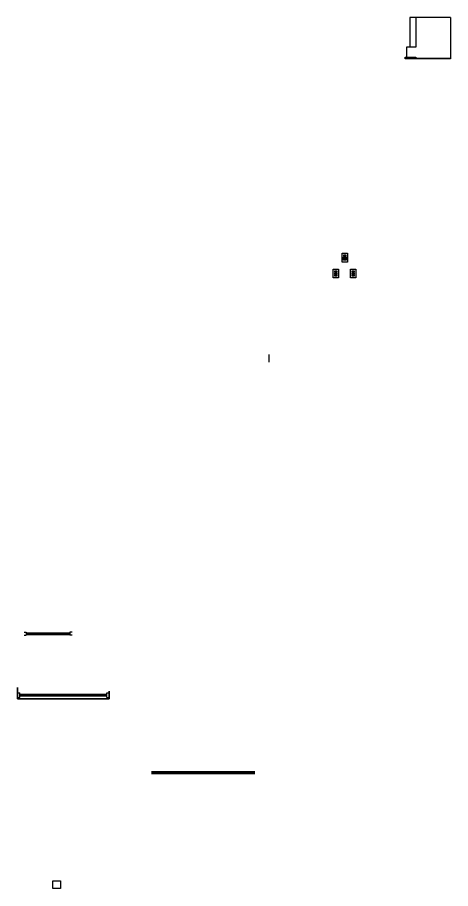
# Model space of a CAD drawing. Header units: millimetres. Extents: x 1189 to 4193, y -188 to 4789.
# Drawn here: x 1906 to 2473, y 2416 to 3557 of the extents above; entities that cross this region are included whole.
import ezdxf

# ---------------------------------------------------------------- set-up
doc = ezdxf.new("R2010")
doc.units = ezdxf.units.MM
doc.header["$LTSCALE"] = 0.3
for name, color, linetype, lineweight in [('A-ELEV-MBE1', 7, 'Continuous', 35), ('A-GLAZ-FULL', 4, 'Continuous', 25), ('A-SECT-MCUT', 7, 'Continuous', 35), ('ACCESSORI - furniture', 6, 'Continuous', 9)]:
    doc.layers.add(name, color=color, linetype=linetype, lineweight=lineweight)

msp = doc.modelspace()

# ---------------------------------------------------------------- linework, layer by layer
for p, q in [((2472.5, 3556.7), (2419, 3556.7)), ((2419, 3556.7), (2419, 3518)), ((2472.5, 3556.7), (2427.2, 3556.7)), ((2427.2, 3556.7), (2427.2, 3518)), ((2472.5, 3556.7), (2472.5, 3502.5)), ((2427.2, 3518), (2415, 3518)), ((2415, 3518), (2415, 3504.5)), ((2413, 3502.5), (2413, 3504.5)), ((2413, 3504.5), (2415, 3504.5)), ((2472.5, 3502.5), (2413, 3502.5)), ((2415, 3504.5), (2427.2, 3504.5)), ((2427.2, 3504.5), (2427.2, 3502.5)), ((2427.2, 3503.5), (2472.5, 3503.5)), ((2428.2, 3503.5), (2428.2, 3502.5)), ((2330.6, 3236.4), (2330.6, 3247.9)), ((2330.6, 3247.9), (2337.6, 3247.9)), ((2332.4, 3239), (2332.4, 3242.8)), ((2332.4, 3242.8), (2335.7, 3242.8)), ((2335.7, 3239), (2332.4, 3239)), ((2335.7, 3242.8), (2335.7, 3239)), ((2337.6, 3247.9), (2337.6, 3236.4)), ((2337.6, 3236.4), (2330.6, 3236.4)), ((2318.9, 3215.7), (2318.9, 3227.2)), ((2318.9, 3227.2), (2325.9, 3227.2)), ((2325.9, 3227.2), (2325.9, 3215.7)), ((2341.5, 3215.7), (2341.5, 3227.2)), ((2341.5, 3227.2), (2348.5, 3227.2)), ((2348.5, 3227.2), (2348.5, 3215.7)), ((2325.9, 3215.7), (2318.9, 3215.7)), ((2348.5, 3215.7), (2341.5, 3215.7)), ((2235, 3105.5), (2235, 3115.5)), ((1952.1, 2426.3), (1962.1, 2426.3)), ((1952.1, 2416.3), (1952.1, 2426.3)), ((1962.1, 2426.3), (1962.1, 2416.3)), ((1962.1, 2416.3), (1952.1, 2416.3))]:
    msp.add_line(p, q)
for points in [[(2332.4, 3243.8), (2335.7, 3243.8), (2335.7, 3245.3), (2332.4, 3245.3)], [(2320.7, 3223.1), (2324, 3223.1), (2324, 3224.6), (2320.7, 3224.6)], [(2320.7, 3220.7), (2324, 3220.7), (2324, 3222.1), (2320.7, 3222.1)], [(2320.7, 3218.3), (2324, 3218.3), (2324, 3219.7), (2320.7, 3219.7)], [(2343.4, 3223.1), (2346.7, 3223.1), (2346.7, 3224.6), (2343.4, 3224.6)], [(2343.4, 3220.7), (2346.7, 3220.7), (2346.7, 3222.1), (2343.4, 3222.1)], [(2343.4, 3218.3), (2346.7, 3218.3), (2346.7, 3219.7), (2343.4, 3219.7)]]:
    msp.add_lwpolyline(points, close=True)
for centre, radius in [((2334.1, 3240.9), 1.54), ((2333.3, 3244.6), 0.202), ((2334.1, 3244.6), 0.177), ((2334.1, 3241.7), 0.202), ((2334.1, 3240.9), 0.177), ((2334.1, 3240.1), 0.202), ((2334.8, 3244.6), 0.202)]:
    msp.add_circle(centre, radius)
at = {"layer": 'A-ELEV-MBE1'}
msp.add_line((1905.7, 2664.6), (2025.7, 2664.6), dxfattribs=at)
at = {"layer": 'A-GLAZ-FULL'}
for p, q in [((1914.3, 2752), (1917.3, 2752)), ((1917.3, 2752), (1917.3, 2747.9)), ((1917.3, 2750.9), (1974.3, 2750.9)), ((1917.3, 2749.9), (1974.3, 2749.9)), ((1917.3, 2748.9), (1974.3, 2748.9)), ((1977.3, 2752), (1974.3, 2752)), ((1974.3, 2752), (1974.3, 2747.9)), ((1914.3, 2747.9), (1917.3, 2747.9)), ((1977.3, 2747.9), (1974.3, 2747.9)), ((1905.7, 2672.6), (1908.7, 2672.6)), ((1908.7, 2666.6), (1908.7, 2672.6)), ((1908.7, 2670.6), (2022.7, 2670.6)), ((1908.7, 2669.6), (2022.7, 2669.6)), ((2022.7, 2666.6), (2022.7, 2672.6)), ((2022.7, 2672.6), (2025.7, 2672.6)), ((1905.7, 2666.6), (1908.7, 2666.6)), ((1908.7, 2668.6), (2022.7, 2668.6)), ((2022.7, 2666.6), (2025.7, 2666.6))]:
    msp.add_line(p, q, dxfattribs=at)
at = {"layer": 'A-SECT-MCUT'}
for p, q in [((1905.7, 2664.6), (1905.7, 2679.6)), ((2025.7, 2664.6), (2025.7, 2674.6))]:
    msp.add_line(p, q, dxfattribs=at)
at = {"layer": 'ACCESSORI - furniture', "lineweight": 70}
msp.add_line((2081.2, 2568.2), (2216.2, 2568.2), dxfattribs=at)

doc.saveas('drawing.dxf')
